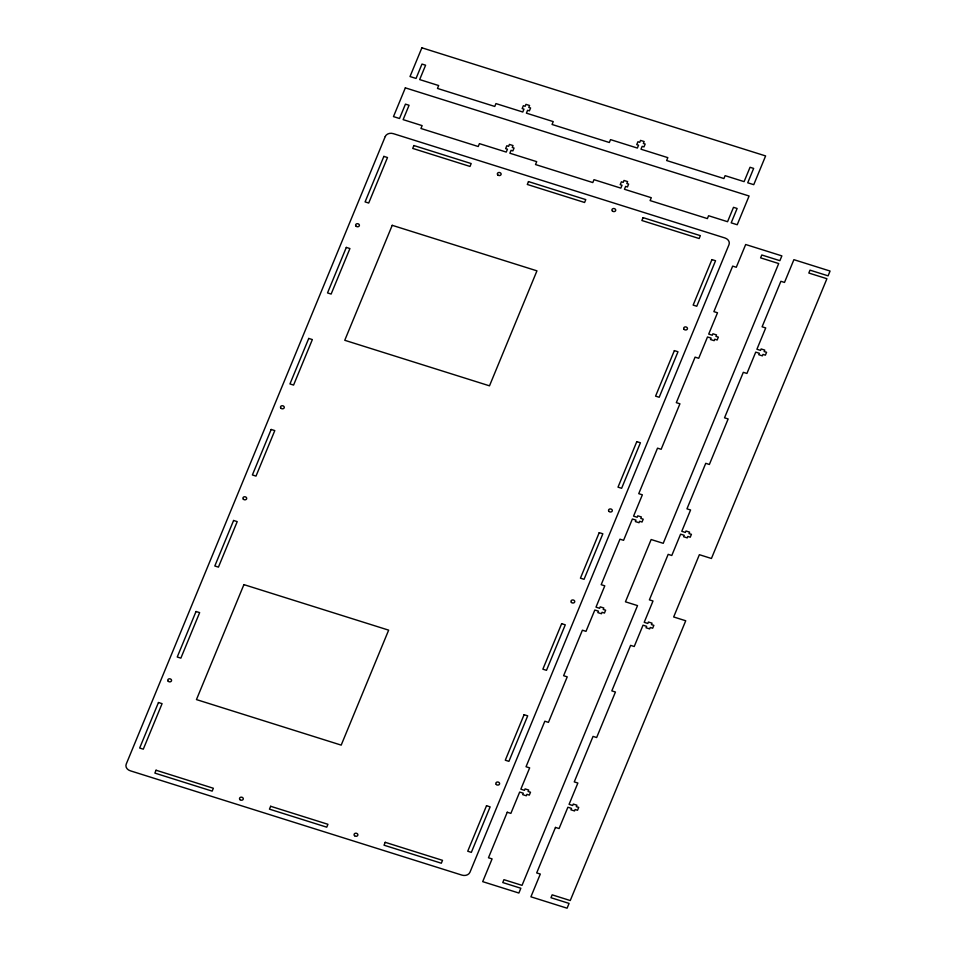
<?xml version="1.0" encoding="UTF-8"?>
<svg xmlns="http://www.w3.org/2000/svg" width="956" height="956" viewBox="0 0 956 956"><rect width="100%" height="100%" fill="white"/><g stroke="black" fill="none" stroke-linecap="round" stroke-linejoin="round"><path stroke-width="1.43" d="M385.256 136.529L126.228 764.095A6.369 5.127 8 0 0 130.279 770.787L461.951 875.122A6.369 5.127 8 0 0 469.97 872.231L728.998 244.664A6.369 5.127 8 0 0 724.947 237.984L393.263 133.637A6.369 5.127 8 0 0 385.256 136.529M405.344 87.856L393.478 116.608L399.512 118.496L405.452 104.132L409.06 105.268L403.133 119.643L422.134 125.618L420.939 128.486L478.227 146.519L479.422 143.639L506.25 152.076L507.445 149.208L505.628 148.634L506.811 145.766L508.628 146.328L509.417 144.416L513.037 145.551L512.249 147.475L514.053 148.037L512.87 150.917L511.054 150.343L509.871 153.223L536.71 161.66L535.515 164.54L592.804 182.56L593.999 179.68L620.826 188.129L622.021 185.249L620.205 184.687L621.4 181.807L623.204 182.381L623.993 180.457L627.614 181.604L626.825 183.516L628.63 184.09L627.447 186.958L625.63 186.396L624.447 189.264L651.287 197.713L650.104 200.581L707.392 218.601L708.575 215.733L727.564 221.708L733.503 207.333L737.124 208.468L731.185 222.844L737.219 224.744L749.086 196.004L405.344 87.856M421.883 47.8L410.016 76.54L416.051 78.44L421.978 64.064L425.599 65.211L419.672 79.575L438.661 85.55L437.478 88.43L494.766 106.451L495.949 103.583L522.789 112.019L523.972 109.151L522.167 108.578L523.35 105.698L525.167 106.271L525.955 104.359L529.564 105.495L528.776 107.407L530.592 107.98L529.397 110.848L527.592 110.287L526.409 113.155L553.237 121.603L552.054 124.471L609.342 142.504L610.525 139.624L637.365 148.061L638.548 145.192L636.744 144.619L637.927 141.751L639.743 142.313L640.532 140.401L644.153 141.536L643.352 143.46L645.169 144.021L643.986 146.901L642.169 146.328L640.986 149.208L667.826 157.644L666.631 160.524L723.919 178.545L725.114 175.665L744.103 181.64L750.042 167.276L753.651 168.411L747.723 182.787L753.758 184.675L765.613 155.936L421.883 47.8M158.457 702.517L139.672 748.022L143.292 749.169L162.078 703.652L158.457 702.517M196.028 611.493L177.242 657.011L180.863 658.146L199.649 612.629L196.028 611.493M233.599 520.47L214.813 565.988L218.434 567.123L237.219 521.618L233.599 520.47M271.169 429.459L252.384 474.965L256.005 476.1L274.79 430.594L271.169 429.459M308.74 338.436L289.955 383.942L293.576 385.077L312.349 339.571L308.74 338.436M346.311 247.413L327.526 292.918L331.135 294.066L349.92 248.548L346.311 247.413M383.87 156.39L365.084 201.907L368.705 203.042L387.491 157.525L383.87 156.39M156.055 770.225L154.872 773.105L212.16 791.126L213.355 788.258L156.055 770.225M413.9 145.539L412.717 148.419L470.005 166.44L471.189 163.56L413.9 145.539M243.911 584.618L196.458 699.589L341.196 745.118L388.65 630.147L243.911 584.618M392.223 225.317L344.757 340.288L489.496 385.83L536.949 270.847L392.223 225.317M270.644 806.278L269.449 809.146L326.737 827.179L327.932 824.299L270.644 806.278M528.477 181.592L527.294 184.46L584.582 202.481L585.777 199.613L528.477 181.592M385.22 842.32L384.025 845.2L441.325 863.22L442.509 860.34L385.22 842.32M643.065 217.633L641.87 220.501L699.159 238.534L700.354 235.654L643.065 217.633M486.52 805.717L467.735 851.234L471.344 852.37L490.129 806.864L486.52 805.717M524.079 714.706L505.294 760.211L508.915 761.346L527.7 715.841L524.079 714.706M561.65 623.682L542.865 669.188L546.485 670.323L565.271 624.818L561.65 623.682M599.221 532.659L580.435 578.165L584.056 579.312L602.842 533.795L599.221 532.659M636.792 441.636L618.006 487.154L621.627 488.289L640.412 442.771L636.792 441.636M674.362 350.613L655.577 396.131L659.198 397.266L677.983 351.76L674.362 350.613M711.933 259.602L693.148 305.107L696.769 306.243L715.554 260.737L711.933 259.602M507.254 812.242L488.468 857.759L492.089 858.894L482.696 881.647L518.881 893.035L520.853 888.244L502.76 882.555L503.943 879.675L522.036 885.364L637.521 605.602L625.451 601.802L651.155 539.531L663.225 543.319L778.698 263.545L760.606 257.857L761.789 254.989L779.881 260.677L781.865 255.885L745.68 244.509L736.287 267.262L732.666 266.115L713.881 311.632L717.502 312.767L708.707 334.086L712.316 335.221L712.913 333.787L716.534 334.923L715.936 336.369L718.35 337.121L717.167 340.001L714.753 339.237L714.156 340.671L710.535 339.535L711.133 338.101L707.512 336.966L698.717 358.285L695.096 357.138L676.31 402.655L679.931 403.791L661.146 449.296L657.525 448.161L638.739 493.666L642.36 494.814L633.565 516.132L637.186 517.268L637.772 515.834L641.392 516.969L640.795 518.403L643.209 519.168L642.026 522.036L639.612 521.283L639.026 522.717L635.405 521.582L635.991 520.136L632.382 519L623.575 540.319L619.966 539.184L601.181 584.69L604.79 585.837L595.994 607.144L599.615 608.291L600.201 606.845L603.822 607.992L603.236 609.426L605.638 610.179L604.455 613.059L602.041 612.294L601.455 613.74L597.835 612.593L598.432 611.159L594.811 610.024L586.004 631.342L582.395 630.207L563.61 675.713L567.219 676.848L548.445 722.366L544.824 721.218L526.039 766.736L529.66 767.871L520.853 789.19L524.474 790.325L525.071 788.891L528.68 790.026L528.094 791.472L530.508 792.225L529.313 795.105L526.911 794.34L526.314 795.774L522.693 794.639L523.29 793.205L519.67 792.07L510.874 813.389L507.254 812.242M555.472 827.418L536.686 872.924L540.307 874.059L530.915 896.812L567.087 908.2L569.071 903.408L550.979 897.72L552.162 894.84L570.254 900.54L685.727 620.767L673.669 616.967L699.374 554.695L711.431 558.483L826.916 278.722L808.824 273.034L810.007 270.154L828.099 275.842L830.071 271.05L793.898 259.674L784.506 282.426L780.885 281.291L762.099 326.797L765.72 327.932L756.913 349.251L760.534 350.398L761.131 348.952L764.752 350.099L764.155 351.533L766.569 352.286L765.386 355.166L762.972 354.401L762.374 355.847L758.753 354.7L759.351 353.266L755.73 352.131L746.935 373.449L743.314 372.314L724.529 417.82L728.149 418.955L709.364 464.473L705.743 463.325L686.958 508.843L690.579 509.978L681.783 531.297L685.392 532.432L685.99 530.998L689.611 532.134L689.013 533.567L691.427 534.332L690.244 537.212L687.83 536.447L687.233 537.881L683.624 536.746L684.209 535.312L680.588 534.177L671.793 555.484L668.172 554.349L649.387 599.866L653.008 601.001L644.213 622.32L647.833 623.455L648.419 622.021L652.04 623.157L651.442 624.591L653.856 625.355L652.673 628.223L650.259 627.471L649.662 628.905L646.053 627.769L646.638 626.335L643.03 625.188L634.222 646.507L630.602 645.372L611.816 690.877L615.437 692.025L596.652 737.53L593.043 736.395L574.257 781.9L577.866 783.036L569.071 804.355L572.692 805.502L573.289 804.056L576.898 805.203L576.313 806.637L578.727 807.39L577.532 810.27L575.118 809.505L574.532 810.951L570.911 809.804L571.509 808.37L567.888 807.234L559.081 828.553L555.472 827.418M684.149 329.39A1.912 1.542 8 0 0 687.376 328.995A1.912 1.542 8 0 0 685.177 326.904A1.912 1.542 8 0 0 684.149 329.39M609.008 511.436A1.912 1.542 8 0 0 612.234 511.042A1.912 1.542 8 0 0 610.036 508.939A1.912 1.542 8 0 0 609.008 511.436M612.402 211.013A1.912 1.542 8 0 0 615.628 210.631A1.912 1.542 8 0 0 613.429 208.528A1.912 1.542 8 0 0 612.402 211.013M280.945 408.224A1.912 1.542 8 0 0 284.183 407.842A1.912 1.542 8 0 0 281.972 405.738A1.912 1.542 8 0 0 280.945 408.224M356.086 226.19A1.912 1.542 8 0 0 359.313 225.795A1.912 1.542 8 0 0 357.114 223.692A1.912 1.542 8 0 0 356.086 226.19M497.825 174.972A1.912 1.542 8 0 0 501.052 174.578A1.912 1.542 8 0 0 498.853 172.486A1.912 1.542 8 0 0 497.825 174.972M168.244 681.293A1.912 1.542 8 0 0 171.471 680.899A1.912 1.542 8 0 0 169.272 678.796A1.912 1.542 8 0 0 168.244 681.293M496.295 784.494A1.912 1.542 8 0 0 499.522 784.099A1.912 1.542 8 0 0 497.323 782.008A1.912 1.542 8 0 0 496.295 784.494M571.437 602.447A1.912 1.542 8 0 0 574.664 602.065A1.912 1.542 8 0 0 572.465 599.962A1.912 1.542 8 0 0 571.437 602.447M354.557 835.711A1.912 1.542 8 0 0 357.783 835.317A1.912 1.542 8 0 0 355.584 833.214A1.912 1.542 8 0 0 354.557 835.711M239.98 799.658A1.912 1.542 8 0 0 243.206 799.276A1.912 1.542 8 0 0 241.008 797.173A1.912 1.542 8 0 0 239.98 799.658M243.386 499.247A1.912 1.542 8 0 0 246.612 498.853A1.912 1.542 8 0 0 244.413 496.762A1.912 1.542 8 0 0 243.386 499.247"/></g></svg>
